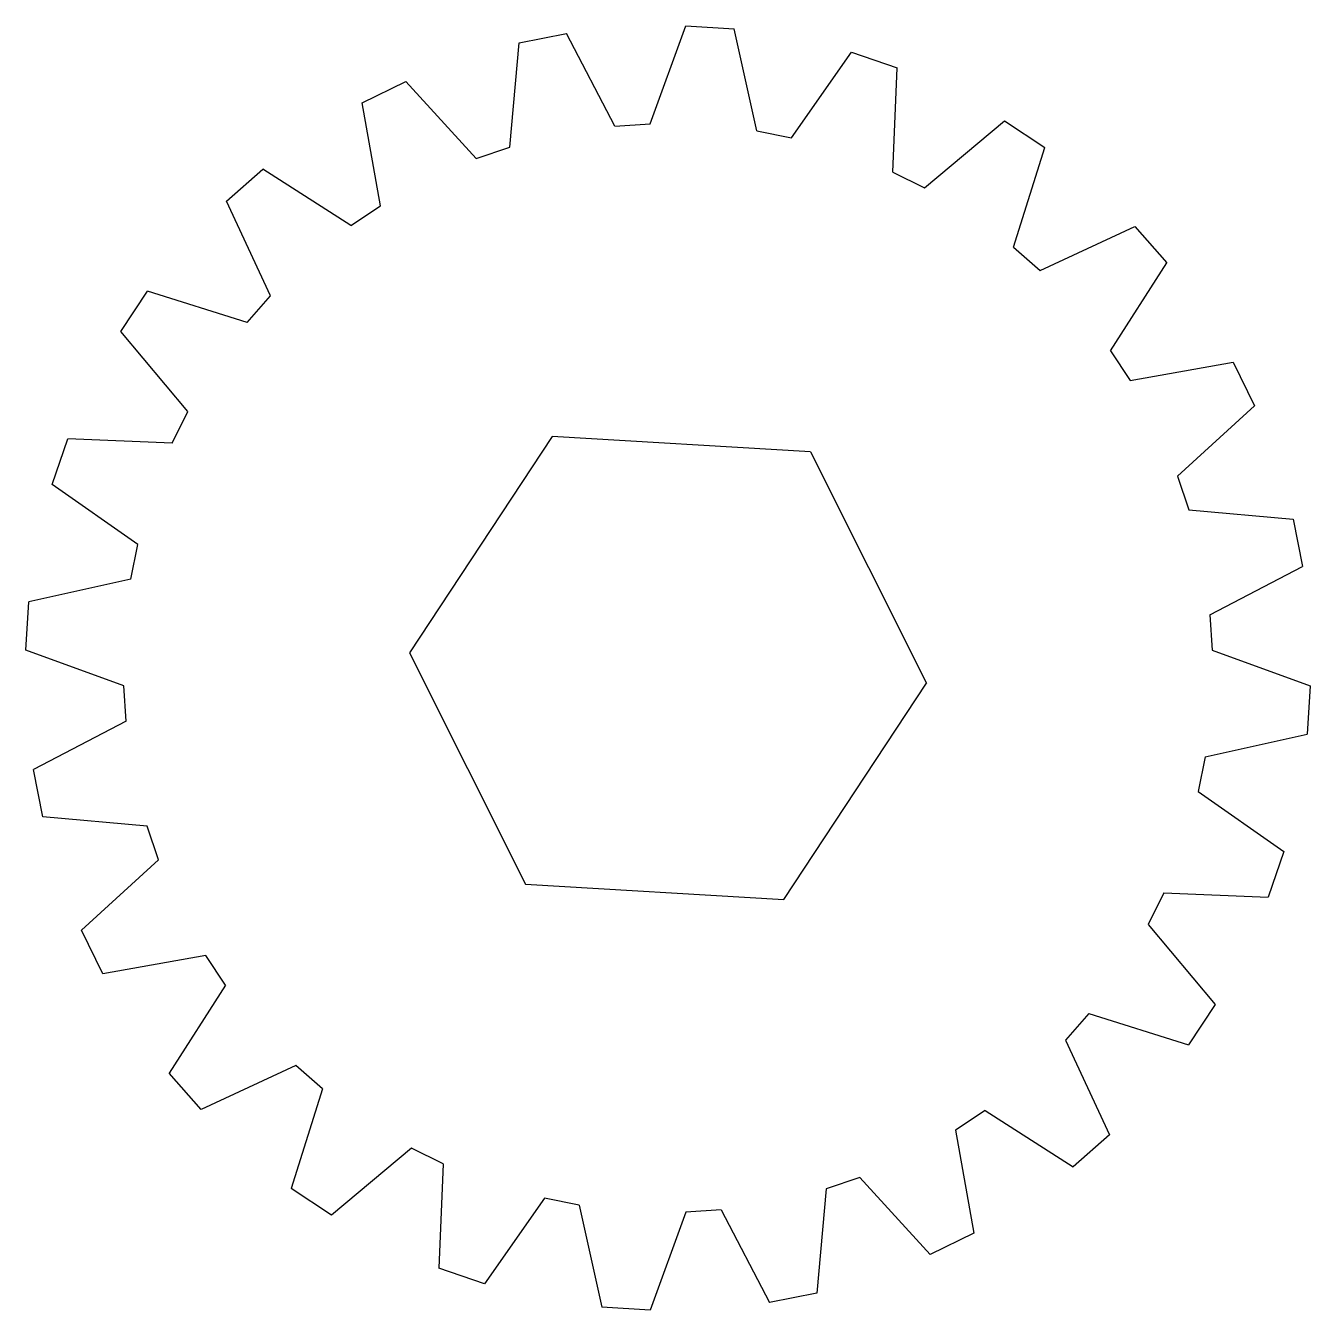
# Model space of a CAD drawing. Extents: x -42.1 to -3.9, y -22.4 to 15.8.
import ezdxf

# ---------------------------------------------------------------- set-up
doc = ezdxf.new("R2010")
doc.units = 0
doc.header["$MEASUREMENT"] = 0
doc.layers.get('0').update_dxf_attribs({"linetype": 'CONTINUOUS'})

msp = doc.modelspace()

# ---------------------------------------------------------------- linework, layer by layer
for p, q in [((-23.535, 12.861), (-22.472, 15.782)), ((-22.472, 15.782), (-21.037, 15.688)), ((-20.364, 12.653), (-21.037, 15.688)), ((-27.436, 15.268), (-26.025, 15.549)), ((-24.589, 12.792), (-26.025, 15.549)), ((-27.707, 12.172), (-27.436, 15.268)), ((-19.328, 12.447), (-17.545, 14.993)), ((-17.545, 14.993), (-16.183, 14.531)), ((-16.318, 11.425), (-16.183, 14.531)), ((-32.097, 13.488), (-30.807, 14.124)), ((-28.707, 11.832), (-30.807, 14.124)), ((-31.557, 10.427), (-32.097, 13.488)), ((-24.589, 12.792), (-23.535, 12.861)), ((-20.364, 12.653), (-19.328, 12.447)), ((-15.371, 10.958), (-12.99, 12.956)), ((-12.99, 12.956), (-11.793, 12.157)), ((-28.707, 11.832), (-27.707, 12.172)), ((-12.728, 9.192), (-11.793, 12.157)), ((-36.139, 10.561), (-35.057, 11.51)), ((-32.436, 9.84), (-35.057, 11.51)), ((-16.318, 11.425), (-15.371, 10.958)), ((-34.825, 7.744), (-36.139, 10.561)), ((-32.436, 9.84), (-31.557, 10.427)), ((-11.934, 8.496), (-9.117, 9.81)), ((-9.117, 9.81), (-8.168, 8.728)), ((-12.728, 9.192), (-11.934, 8.496)), ((-9.838, 6.106), (-8.168, 8.728)), ((-39.285, 6.689), (-38.486, 7.885)), ((-35.522, 6.95), (-38.486, 7.885)), ((-35.522, 6.95), (-34.825, 7.744)), ((-37.287, 4.307), (-39.285, 6.689)), ((-9.838, 6.106), (-9.251, 5.228)), ((-9.251, 5.228), (-6.19, 5.768)), ((-6.19, 5.768), (-5.554, 4.478)), ((-37.755, 3.36), (-37.287, 4.307)), ((-7.846, 2.378), (-5.554, 4.478)), ((-41.323, 2.133), (-40.86, 3.495)), ((-37.755, 3.36), (-40.86, 3.495)), ((-26.453, 3.56), (-30.692, -2.87)), ((-18.765, 3.105), (-26.453, 3.56)), ((-18.765, 3.105), (-15.316, -3.781)), ((-7.846, 2.378), (-7.506, 1.377)), ((-38.776, 0.35), (-41.323, 2.133)), ((-7.506, 1.377), (-4.41, 1.106)), ((-4.41, 1.106), (-4.129, -0.305)), ((-38.982, -0.686), (-38.776, 0.35)), ((-6.886, -1.74), (-4.129, -0.305)), ((-38.982, -0.686), (-42.017, -1.359)), ((-42.111, -2.794), (-42.017, -1.359)), ((-6.886, -1.74), (-6.817, -2.794)), ((-39.19, -3.857), (-42.111, -2.794)), ((-30.692, -2.87), (-27.242, -9.756)), ((-6.817, -2.794), (-3.896, -3.857)), ((-19.554, -10.211), (-15.316, -3.781)), ((-39.121, -4.911), (-39.19, -3.857)), ((-3.896, -3.857), (-3.99, -5.293)), ((-39.121, -4.911), (-41.878, -6.347)), ((-7.025, -5.965), (-3.99, -5.293)), ((-7.025, -5.965), (-7.231, -7.002)), ((-41.598, -7.758), (-41.878, -6.347)), ((-7.231, -7.002), (-4.685, -8.784)), ((-38.501, -8.028), (-41.598, -7.758)), ((-38.162, -9.029), (-38.501, -8.028)), ((-4.685, -8.784), (-5.147, -10.147)), ((-38.162, -9.029), (-40.453, -11.129)), ((-27.242, -9.756), (-19.554, -10.211)), ((-8.253, -10.011), (-8.72, -10.959)), ((-8.253, -10.011), (-5.147, -10.147)), ((-8.72, -10.959), (-6.722, -13.34)), ((-39.817, -12.419), (-40.453, -11.129)), ((-36.756, -11.879), (-39.817, -12.419)), ((-36.169, -12.758), (-36.756, -11.879)), ((-36.169, -12.758), (-37.839, -15.379)), ((-6.722, -13.34), (-7.521, -14.536)), ((-10.486, -13.601), (-11.182, -14.395)), ((-10.486, -13.601), (-7.521, -14.536)), ((-11.182, -14.395), (-9.868, -17.213)), ((-34.073, -15.147), (-36.891, -16.461)), ((-33.279, -15.844), (-34.073, -15.147)), ((-36.891, -16.461), (-37.839, -15.379)), ((-33.279, -15.844), (-34.214, -18.808)), ((-13.572, -16.491), (-14.45, -17.078)), ((-13.572, -16.491), (-10.95, -18.161)), ((-14.45, -17.078), (-13.91, -20.139)), ((-9.868, -17.213), (-10.95, -18.161)), ((-30.637, -17.609), (-33.018, -19.607)), ((-29.689, -18.077), (-30.637, -17.609)), ((-29.689, -18.077), (-29.825, -21.182)), ((-17.3, -18.483), (-18.301, -18.823)), ((-17.3, -18.483), (-15.2, -20.775)), ((-33.018, -19.607), (-34.214, -18.808)), ((-26.68, -19.098), (-28.463, -21.644)), ((-25.643, -19.304), (-26.68, -19.098)), ((-18.301, -18.823), (-18.572, -21.92)), ((-25.643, -19.304), (-24.971, -22.339)), ((-21.418, -19.443), (-22.472, -19.512)), ((-21.418, -19.443), (-19.983, -22.2)), ((-22.472, -19.512), (-23.535, -22.433)), ((-13.91, -20.139), (-15.2, -20.775)), ((-28.463, -21.644), (-29.825, -21.182)), ((-18.572, -21.92), (-19.983, -22.2)), ((-23.535, -22.433), (-24.971, -22.339))]:
    msp.add_line(p, q)

doc.saveas('drawing.dxf')
